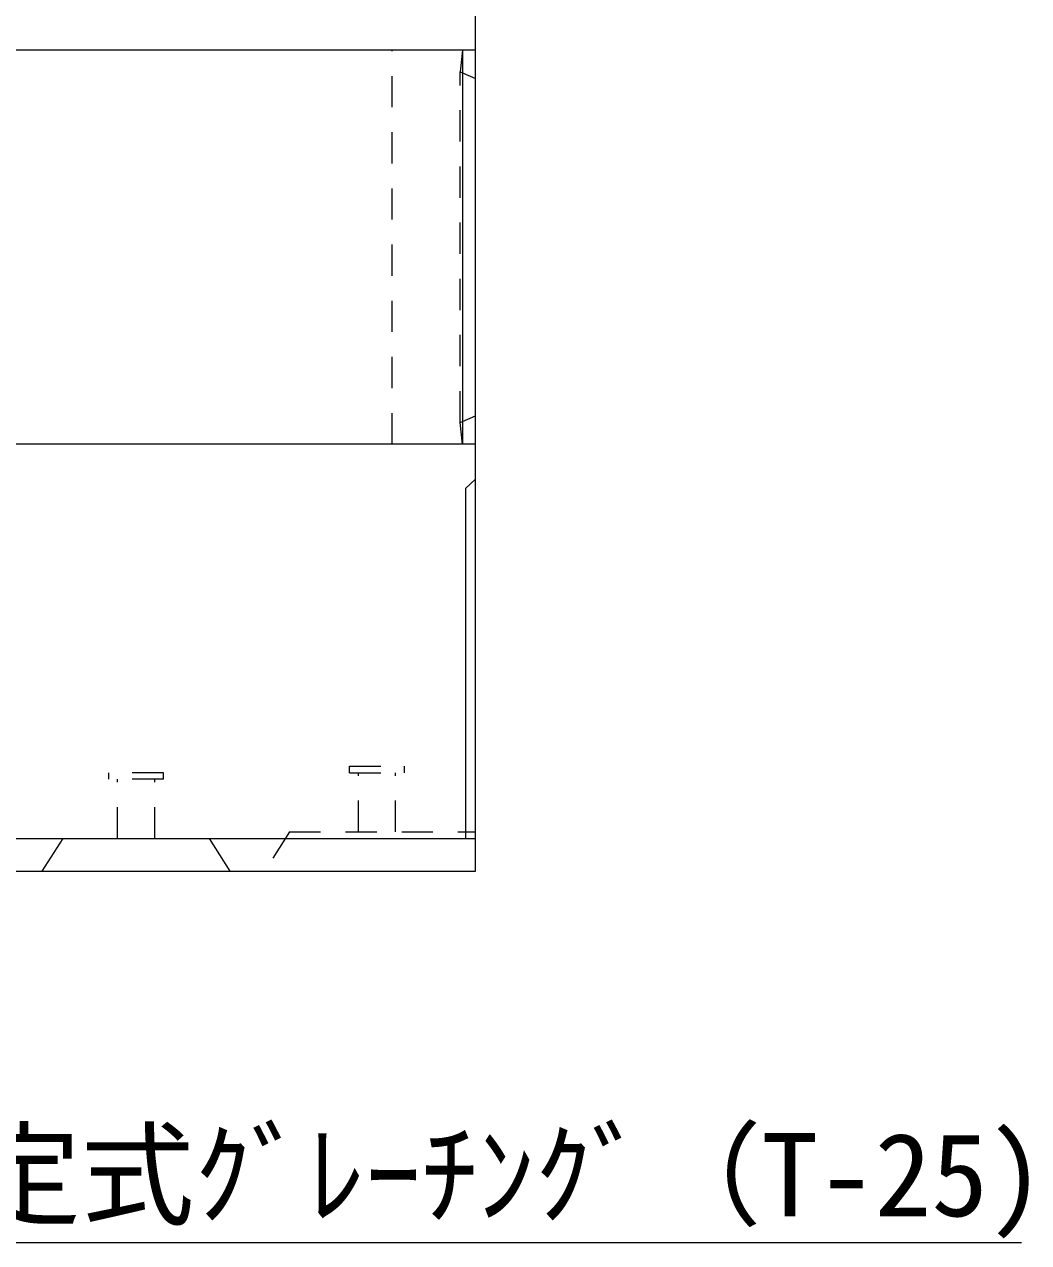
# Model space of a CAD drawing. Units: millimetres at full size; details may follow other scales. Extents: x 5964 to 125098, y -10801 to 28073.
# Drawn here: x 30255 to 30713, y 3030 to 3587 of the extents above; entities that cross this region are included whole.
import ezdxf
from ezdxf.enums import TextEntityAlignment as Align

# ---------------------------------------------------------------- set-up
doc = ezdxf.new("R2010")
doc.units = ezdxf.units.MM
doc.header["$LTSCALE"] = 19
doc.linetypes.add('USER1', pattern=[1.35, 0.75, -0.6])
for name, color, linetype, lineweight in [('0_2', 7, 'Continuous', 20), ('インサート', 3, 'USER1', 9), ('寸法線', 7, 'Continuous', 9), ('本体', 2, 'Continuous', 9)]:
    doc.layers.add(name, color=color, linetype=linetype, lineweight=lineweight)
doc.styles.add('ＭＳ ゴシック', font='')
doc.styles.get('ＭＳ ゴシック').set_extended_font_data('MS Gothic')

msp = doc.modelspace()

# ---------------------------------------------------------------- linework, layer by layer
at = {"layer": '0_2'}
for p, q in [((30454.81, 3574.96), (30454.81, 3394.96)), ((30454.81, 3564.53), (30460.82, 3561.96)), ((30454.81, 3405.39), (30460.82, 3407.96))]:
    msp.add_line(p, q, dxfattribs=at)
at = {"layer": 'インサート'}
for p, q in [((30318.31, 3244.96), (30293.32, 3244.96)), ((30293.32, 3241.96), (30293.32, 3244.96)), ((30318.31, 3244.96), (30293.32, 3244.96)), ((30293.32, 3241.96), (30293.32, 3244.96)), ((30318.31, 3241.96), (30318.31, 3244.96)), ((30318.31, 3241.96), (30318.31, 3244.96)), ((30403.32, 3247.96), (30428.31, 3247.96)), ((30403.32, 3244.96), (30403.32, 3247.96)), ((30403.32, 3244.96), (30428.31, 3244.96)), ((30407.31, 3217.96), (30407.31, 3244.96)), ((30424.32, 3217.96), (30424.32, 3244.96)), ((30428.31, 3244.96), (30428.31, 3247.96)), ((30318.31, 3241.96), (30293.32, 3241.96)), ((30318.31, 3241.96), (30293.32, 3241.96)), ((30297.31, 3214.96), (30297.31, 3241.96)), ((30297.31, 3214.96), (30297.31, 3241.96)), ((30314.32, 3214.96), (30314.32, 3241.96)), ((30314.32, 3214.96), (30314.32, 3241.96))]:
    msp.add_line(p, q, dxfattribs=at)
at = {"layer": '寸法線'}
msp.add_lwpolyline([(29858.81, 3224.96), (30053.4, 3030.37), (30710.15, 3030.37)], dxfattribs=at)
at = {"layer": '本体', "lineweight": 20}
for p, q in [((30460.82, 3214.96), (30460.82, 3754.96)), ((29462.81, 3214.96), (30460.82, 3214.96))]:
    msp.add_line(p, q, dxfattribs=at)
at = {"layer": '本体'}
for p, q in [((30460.82, 3574.96), (29462.81, 3574.96)), ((30460.82, 3394.96), (29462.81, 3394.96)), ((30272.32, 3214.96), (30262.82, 3199.96)), ((30348.82, 3199.96), (30339.32, 3214.96)), ((30460.82, 3199.96), (30460.82, 3214.96)), ((29462.81, 3199.96), (30460.82, 3199.96))]:
    msp.add_line(p, q, dxfattribs=at)
at = {"layer": '本体', "linetype": 'USER1'}
for p, q in [((30422.82, 3394.96), (30422.82, 3574.96)), ((30375.82, 3217.96), (30364.47, 3199.96)), ((30375.82, 3217.96), (30460.82, 3217.96))]:
    msp.add_line(p, q, dxfattribs=at)
at = {"layer": '本体', "color": 4, "linetype": 'USER1', "lineweight": 5}
for p, q in [((30454.81, 3574.96), (30453.81, 3564.96)), ((30453.81, 3404.96), (30453.81, 3564.96)), ((30453.81, 3564.96), (30454.81, 3564.53)), ((30453.81, 3404.96), (30454.81, 3405.39)), ((30454.81, 3394.96), (30453.81, 3404.96))]:
    msp.add_line(p, q, dxfattribs=at)
at = {"layer": '本体', "lineweight": 5}
for p in [(30460.82, 3378.96), (30456.32, 3214.96)]:
    msp.add_line(p, (30456.32, 3374.96), dxfattribs=at)

# ---------------------------------------------------------------- texts
at = {"layer": '寸法線', "style": 'ＭＳ ゴシック'}
msp.add_text('ﾎﾞﾙﾄ固定式ｸﾞﾚｰﾁﾝｸﾞ（T-25)', height=37.98, dxfattribs=at).set_placement((30073.4, 3080.4), align=Align.TOP_LEFT)

doc.saveas('drawing.dxf')
